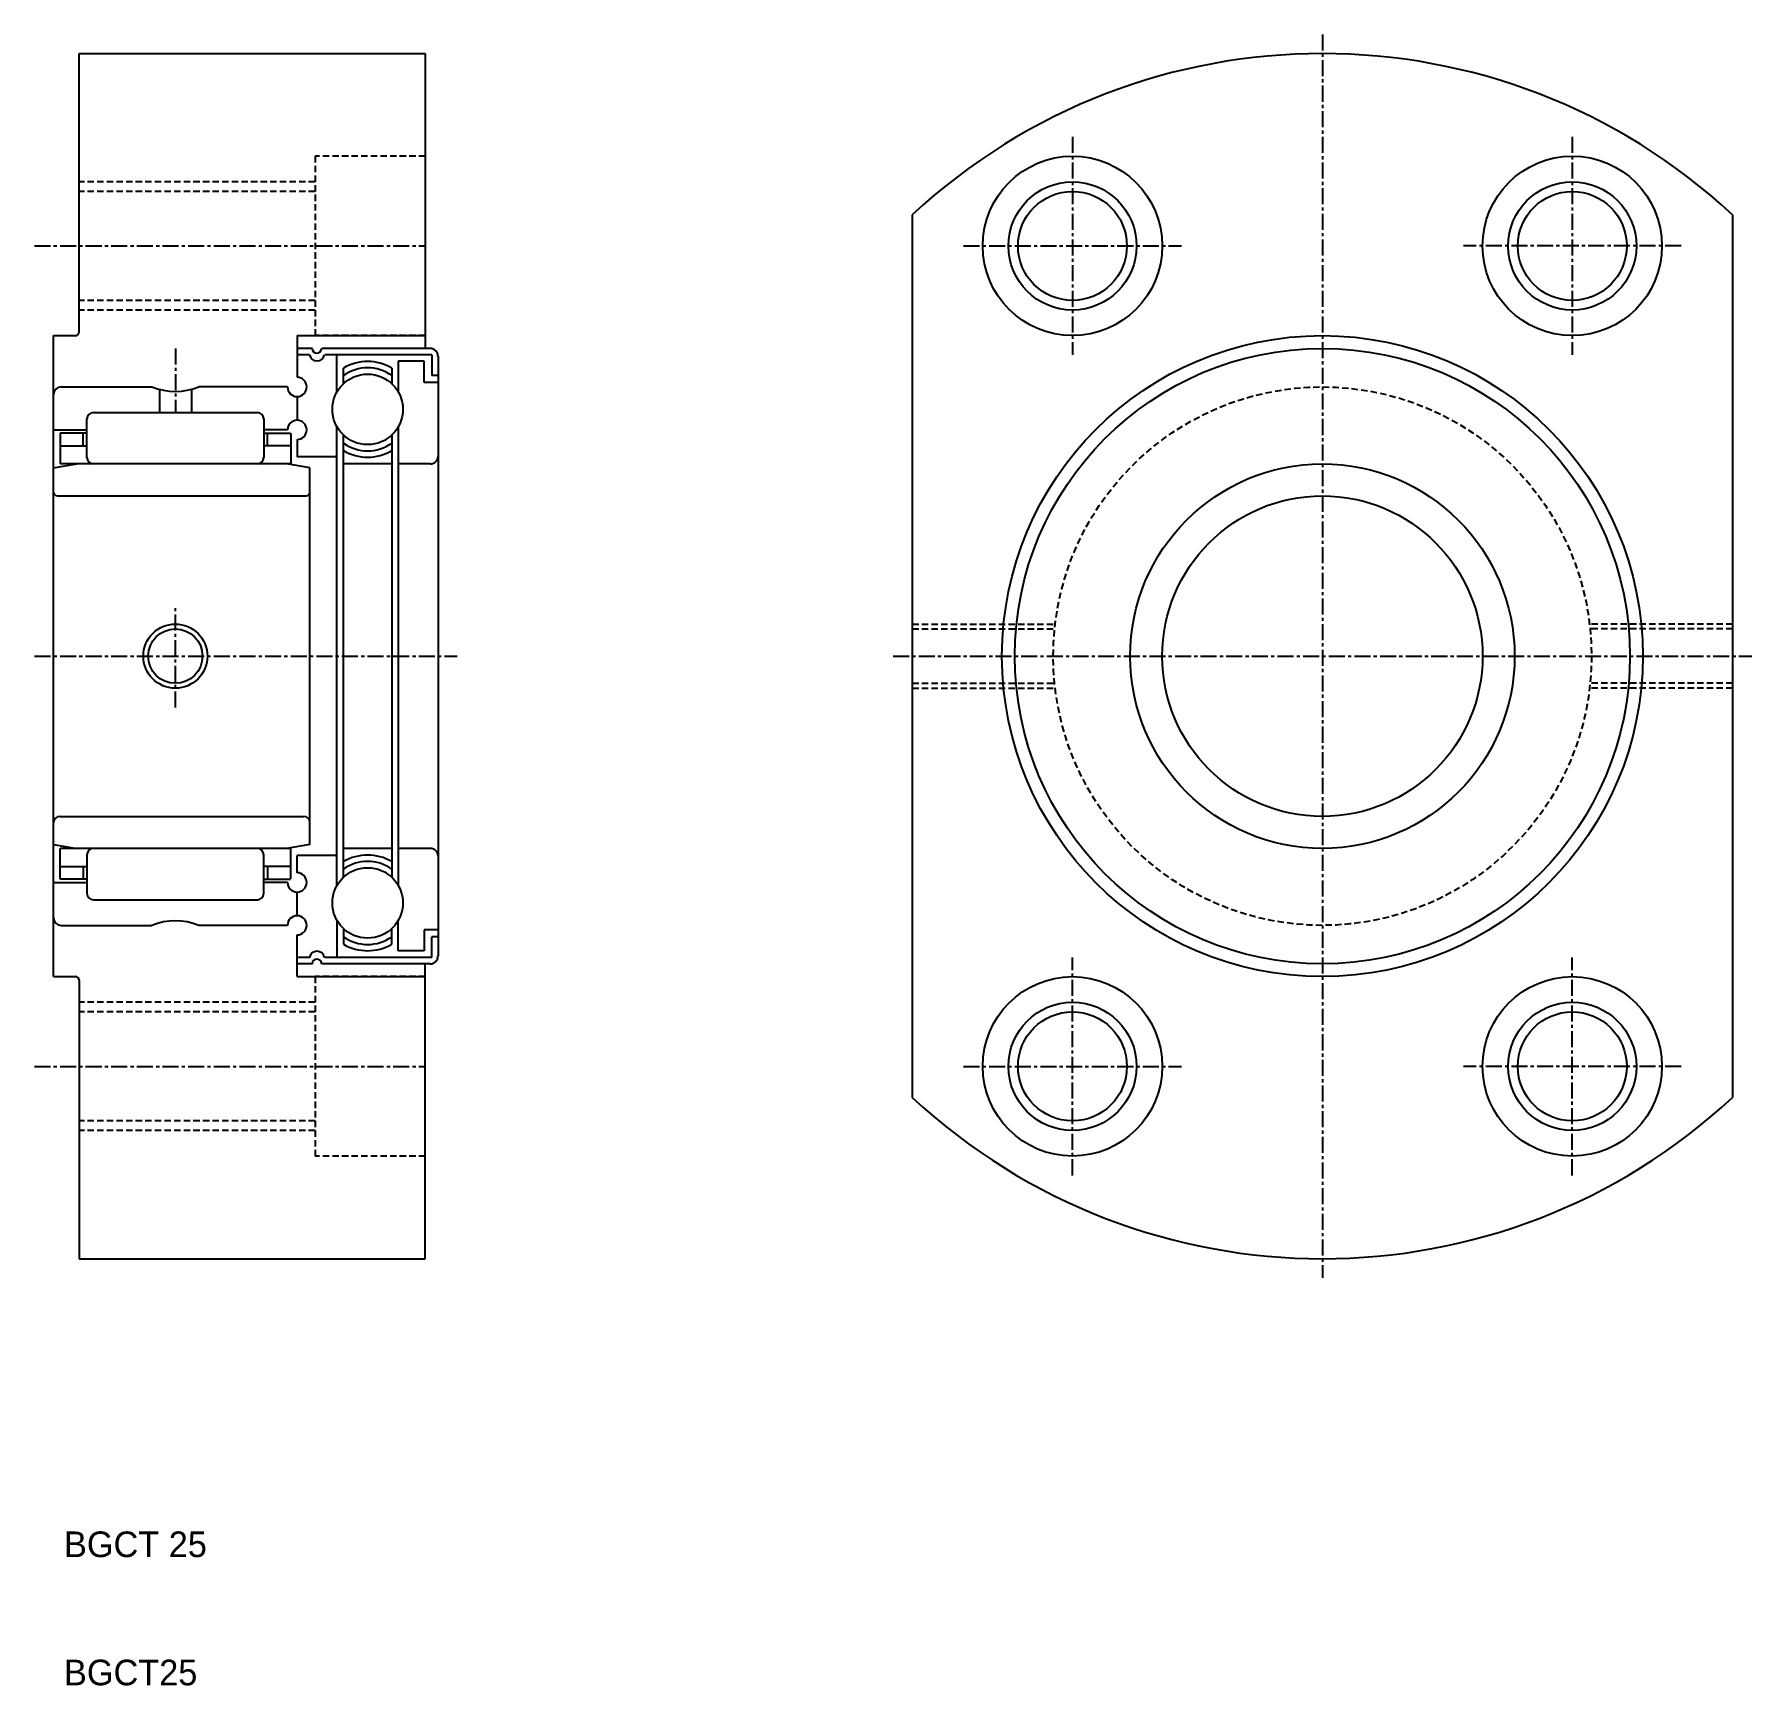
# Model space of a CAD drawing. Extents: x 79 to 213, y 51 to 179.
import ezdxf

# ---------------------------------------------------------------- set-up
doc = ezdxf.new("R2010")
doc.units = 0
doc.linetypes.add('CENTER', pattern=[2, 1.25, -0.25, 0.25, -0.25])
doc.linetypes.add('DASHED', pattern=[0.75, 0.5, -0.25])
doc.layers.get('0').update_dxf_attribs({"linetype": 'CONTINUOUS'})
doc.layers.add('CENTER', color=1, linetype='CENTER')

msp = doc.modelspace()

# ---------------------------------------------------------------- linework, layer by layer
for p, q in [((82.66, 156.15), (82.66, 177.85)), ((82.66, 177.85), (109.66, 177.85)), ((109.66, 177.85), (109.66, 154.85)), ((147.66, 165.28), (147.66, 96.43)), ((211.66, 165.28), (211.66, 96.43)), ((80.66, 105.85), (80.66, 155.85)), ((80.66, 155.85), (82.36, 155.85)), ((99.66, 155.85), (99.66, 152.6)), ((99.66, 155.85), (109.66, 155.85)), ((100.85, 154.85), (99.66, 154.85)), ((100.62, 154.35), (99.66, 154.35)), ((110.04, 154.85), (101.58, 154.85)), ((110.16, 154.35), (101.81, 154.35)), ((102.77, 151.48), (102.77, 154.35)), ((110.16, 154.35), (110.16, 152.75)), ((110.66, 154.24), (110.66, 107.46)), ((103.27, 152.11), (103.27, 153.32)), ((107.04, 153.32), (107.04, 152.11)), ((107.54, 153.85), (107.54, 151.48)), ((109.56, 153.85), (107.54, 153.85)), ((109.56, 152.2), (109.56, 153.85)), ((81.26, 151.85), (88.32, 151.85)), ((88.91, 151.66), (88.91, 149.85)), ((91.41, 151.66), (91.41, 149.85)), ((98.91, 151.85), (91.99, 151.85)), ((110.66, 152.2), (109.56, 152.2)), ((110.66, 152.75), (110.16, 152.75)), ((80.66, 143.65), (80.66, 151.25)), ((99.66, 151.1), (99.66, 149.25)), ((83.26, 146.35), (83.26, 149.35)), ((83.76, 149.85), (96.56, 149.85)), ((97.06, 149.35), (97.06, 146.35)), ((80.66, 148.5), (83.26, 148.5)), ((81.18, 148.25), (81.16, 148.23)), ((81.16, 148.23), (81.16, 145.85)), ((83.26, 148.25), (81.18, 148.25)), ((82.22, 148.25), (82.22, 148.25)), ((82.74, 148.25), (82.74, 148.25)), ((82.96, 148.23), (82.94, 148.25)), ((82.96, 147.25), (82.96, 148.23)), ((98.91, 148.5), (97.06, 148.5)), ((97.06, 148.25), (99.14, 148.25)), ((97.36, 147.25), (97.36, 148.23)), ((98.38, 148.25), (98.36, 148.23)), ((99.16, 148.23), (99.16, 145.85)), ((99.66, 147.75), (99.66, 146.4)), ((102.77, 112.98), (102.77, 148.73)), ((103.27, 113.61), (103.27, 148.1)), ((107.04, 148.1), (107.04, 113.61)), ((107.54, 148.73), (107.54, 112.98)), ((81.16, 147.27), (81.18, 147.25)), ((81.18, 147.25), (83.26, 147.25)), ((99.14, 147.25), (97.06, 147.25)), ((102.77, 146.4), (99.66, 146.4)), ((80.66, 145.53), (82.46, 145.85)), ((97.56, 145.85), (81.16, 145.85)), ((99.16, 145.85), (90.66, 145.85)), ((100.66, 145.53), (98.86, 145.85)), ((100.66, 116.17), (100.66, 145.53)), ((107.04, 145.85), (103.27, 145.85)), ((110.06, 145.85), (107.54, 145.85)), ((80.96, 143.35), (100.36, 143.35)), ((81.16, 118.35), (100.16, 118.35)), ((80.66, 116.17), (82.46, 115.85)), ((97.56, 115.85), (81.16, 115.85)), ((81.16, 113.47), (81.16, 115.85)), ((83.26, 115.35), (83.26, 112.35)), ((99.16, 115.85), (90.66, 115.85)), ((97.06, 112.35), (97.06, 115.35)), ((100.66, 116.17), (98.86, 115.85)), ((99.16, 113.47), (99.16, 115.85)), ((102.77, 115.3), (99.66, 115.3)), ((99.66, 113.95), (99.66, 115.3)), ((107.04, 115.85), (103.27, 115.85)), ((110.06, 115.85), (107.54, 115.85)), ((81.16, 114.43), (81.18, 114.45)), ((81.18, 114.45), (83.26, 114.45)), ((82.96, 114.45), (82.96, 113.47)), ((99.14, 114.45), (97.06, 114.45)), ((97.36, 114.45), (97.36, 113.47)), ((80.66, 113.2), (83.26, 113.2)), ((81.18, 113.45), (81.16, 113.47)), ((83.26, 113.45), (81.18, 113.45)), ((82.96, 113.47), (82.94, 113.45)), ((97.06, 113.45), (99.14, 113.45)), ((98.91, 113.2), (97.06, 113.2)), ((98.38, 113.45), (98.36, 113.47)), ((83.76, 111.85), (96.56, 111.85)), ((99.66, 110.6), (99.66, 112.45)), ((102.77, 110.23), (102.77, 107.35)), ((107.54, 107.85), (107.54, 110.23)), ((81.26, 109.85), (88.32, 109.85)), ((98.91, 109.85), (91.99, 109.85)), ((99.66, 105.85), (99.66, 109.1)), ((103.27, 109.6), (103.27, 108.38)), ((107.04, 108.38), (107.04, 109.6)), ((110.66, 109.5), (109.56, 109.5)), ((109.56, 109.5), (109.56, 107.85)), ((110.66, 108.95), (110.16, 108.95)), ((110.16, 107.35), (110.16, 108.95)), ((100.62, 107.35), (99.66, 107.35)), ((110.16, 107.35), (101.81, 107.35)), ((109.56, 107.85), (107.54, 107.85)), ((100.85, 106.85), (99.66, 106.85)), ((110.04, 106.85), (101.58, 106.85)), ((109.66, 83.85), (109.66, 106.85)), ((80.66, 105.85), (82.36, 105.85)), ((82.66, 105.55), (82.66, 83.85)), ((99.66, 105.85), (109.66, 105.85)), ((82.66, 83.85), (109.66, 83.85))]:
    msp.add_line(p, q)
at = {"color": 3, "linetype": 'DASHED'}
for p, q in [((101.06, 169.85), (101.06, 155.85)), ((109.66, 169.85), (101.06, 169.85)), ((101.06, 167.85), (82.66, 167.85)), ((101.06, 167.1), (82.66, 167.1)), ((101.06, 158.6), (82.66, 158.6)), ((101.06, 157.85), (82.66, 157.85)), ((109.66, 155.85), (101.06, 155.85)), ((147.66, 133.35), (158.8, 133.35)), ((147.66, 132.98), (158.76, 132.98)), ((211.66, 133.35), (200.51, 133.35)), ((211.66, 132.98), (200.55, 132.98)), ((147.66, 128.73), (158.76, 128.73)), ((211.66, 128.73), (200.55, 128.73)), ((147.66, 128.35), (158.8, 128.35)), ((211.66, 128.35), (200.51, 128.35)), ((101.06, 105.85), (101.06, 91.85)), ((109.66, 105.85), (101.06, 105.85)), ((101.06, 103.85), (82.66, 103.85)), ((101.06, 103.1), (82.66, 103.1)), ((101.06, 94.6), (82.66, 94.6)), ((101.06, 93.85), (82.66, 93.85)), ((109.66, 91.85), (101.06, 91.85))]:
    msp.add_line(p, q, dxfattribs=at)
for centre, radius in [((160.16, 162.85), 7), ((199.16, 162.85), 7), ((160.16, 162.85), 4.25), ((199.16, 162.85), 4.25), ((179.66, 130.85), 25), ((179.66, 130.85), 24), ((105.16, 150.1), 2.75), ((179.66, 130.85), 15), ((179.66, 130.85), 12.5), ((90.16, 130.85), 2.12), ((105.16, 111.6), 2.75), ((160.16, 98.85), 7), ((199.16, 98.85), 7), ((160.16, 98.85), 4.25), ((199.16, 98.85), 4.25)]:
    msp.add_circle(centre, radius)
at = {"color": 3}
for centre, radius in [((160.16, 162.85), 5), ((199.16, 162.85), 5), ((90.16, 130.85), 2.5), ((160.16, 98.85), 5), ((199.16, 98.85), 5)]:
    msp.add_circle(centre, radius, dxfattribs=at)
at = {"color": 3, "linetype": 'DASHED'}
msp.add_circle((179.66, 130.85), 21, dxfattribs=at)
for centre, radius, start, end in [((179.66, 130.85), 47, 47.0898, 132.9102), ((82.36, 156.15), 0.3, 270, 0), ((101.21, 154.49), 0.611, 192.6023, 347.3977), ((101.21, 154.85), 0.367, 180, 360), ((110.04, 154.24), 0.611, 0, 90), ((105.16, 150.1), 3.73, 59.6857, 120.3143), ((105.16, 150.1), 3.24, 54.484, 125.516), ((81.26, 151.25), 0.6, 90, 180), ((90.16, 156.5), 5, 248.4342, 291.5658), ((99.66, 151.85), 0.75, 180, 90), ((83.76, 149.35), 0.5, 90.0007, 180), ((96.56, 149.35), 0.5, 0, 90), ((99.66, 148.5), 0.75, 270, 180), ((105.16, 150.1), 3.24, 234.484, 305.516), ((83.76, 146.35), 0.5, 180, 269.9995), ((96.56, 146.35), 0.5, 270.0007, 0.0001), ((105.16, 150.1), 3.73, 239.6857, 300.3143), ((110.06, 146.45), 0.6, 270, 360), ((80.96, 143.65), 0.3, 180, 270), ((100.36, 143.65), 0.3, 270, 0), ((81.16, 117.85), 0.5, 90, 180), ((100.16, 117.85), 0.5, 359.9998, 89.9998), ((83.76, 115.35), 0.5, 90.0005, 180), ((96.56, 115.35), 0.5, 360, 89.9993), ((105.16, 111.6), 3.73, 59.6857, 120.3143), ((110.06, 115.25), 0.6, 360, 90), ((99.66, 113.2), 0.75, 180, 90), ((105.16, 111.6), 3.24, 54.484, 125.516), ((83.76, 112.35), 0.5, 180, 269.9993), ((96.56, 112.35), 0.5, 270, 0), ((81.26, 110.45), 0.6, 180, 270), ((90.16, 105.2), 5, 68.4342, 111.5658), ((99.66, 109.85), 0.75, 270, 180), ((105.16, 111.6), 3.24, 234.484, 305.516), ((101.21, 107.22), 0.611, 12.6023, 167.3977), ((101.21, 106.85), 0.367, 0, 180), ((105.16, 111.6), 3.73, 239.6857, 300.3143), ((110.04, 107.46), 0.611, 270, 0), ((82.36, 105.55), 0.3, 0, 90), ((179.66, 130.85), 47, 227.0898, 312.9102)]:
    msp.add_arc(centre, radius, start, end)
at = {"layer": 'CENTER', "color": 1, "linetype": 'CENTER'}
for p, q in [((179.66, 179.35), (179.66, 82.35)), ((160.16, 171.35), (160.16, 154.35)), ((199.16, 171.35), (199.16, 154.35)), ((79.16, 162.85), (109.66, 162.85)), ((151.66, 162.85), (168.66, 162.85)), ((207.66, 162.85), (190.66, 162.85)), ((90.16, 154.85), (90.16, 149.85)), ((90.16, 126.85), (90.16, 134.85)), ((79.16, 130.85), (112.16, 130.85)), ((146.16, 130.85), (213.16, 130.85)), ((160.16, 90.35), (160.16, 107.35)), ((199.16, 90.35), (199.16, 107.35)), ((79.16, 98.85), (109.66, 98.85)), ((151.66, 98.85), (168.66, 98.85)), ((207.66, 98.85), (190.66, 98.85))]:
    msp.add_line(p, q, dxfattribs=at)

# ---------------------------------------------------------------- texts
for s, p in [('BGCT 25', (81.47, 60.57)), ('BGCT25', (81.47, 50.57))]:
    msp.add_text(s, height=2).set_placement(p)

doc.saveas('drawing.dxf')
